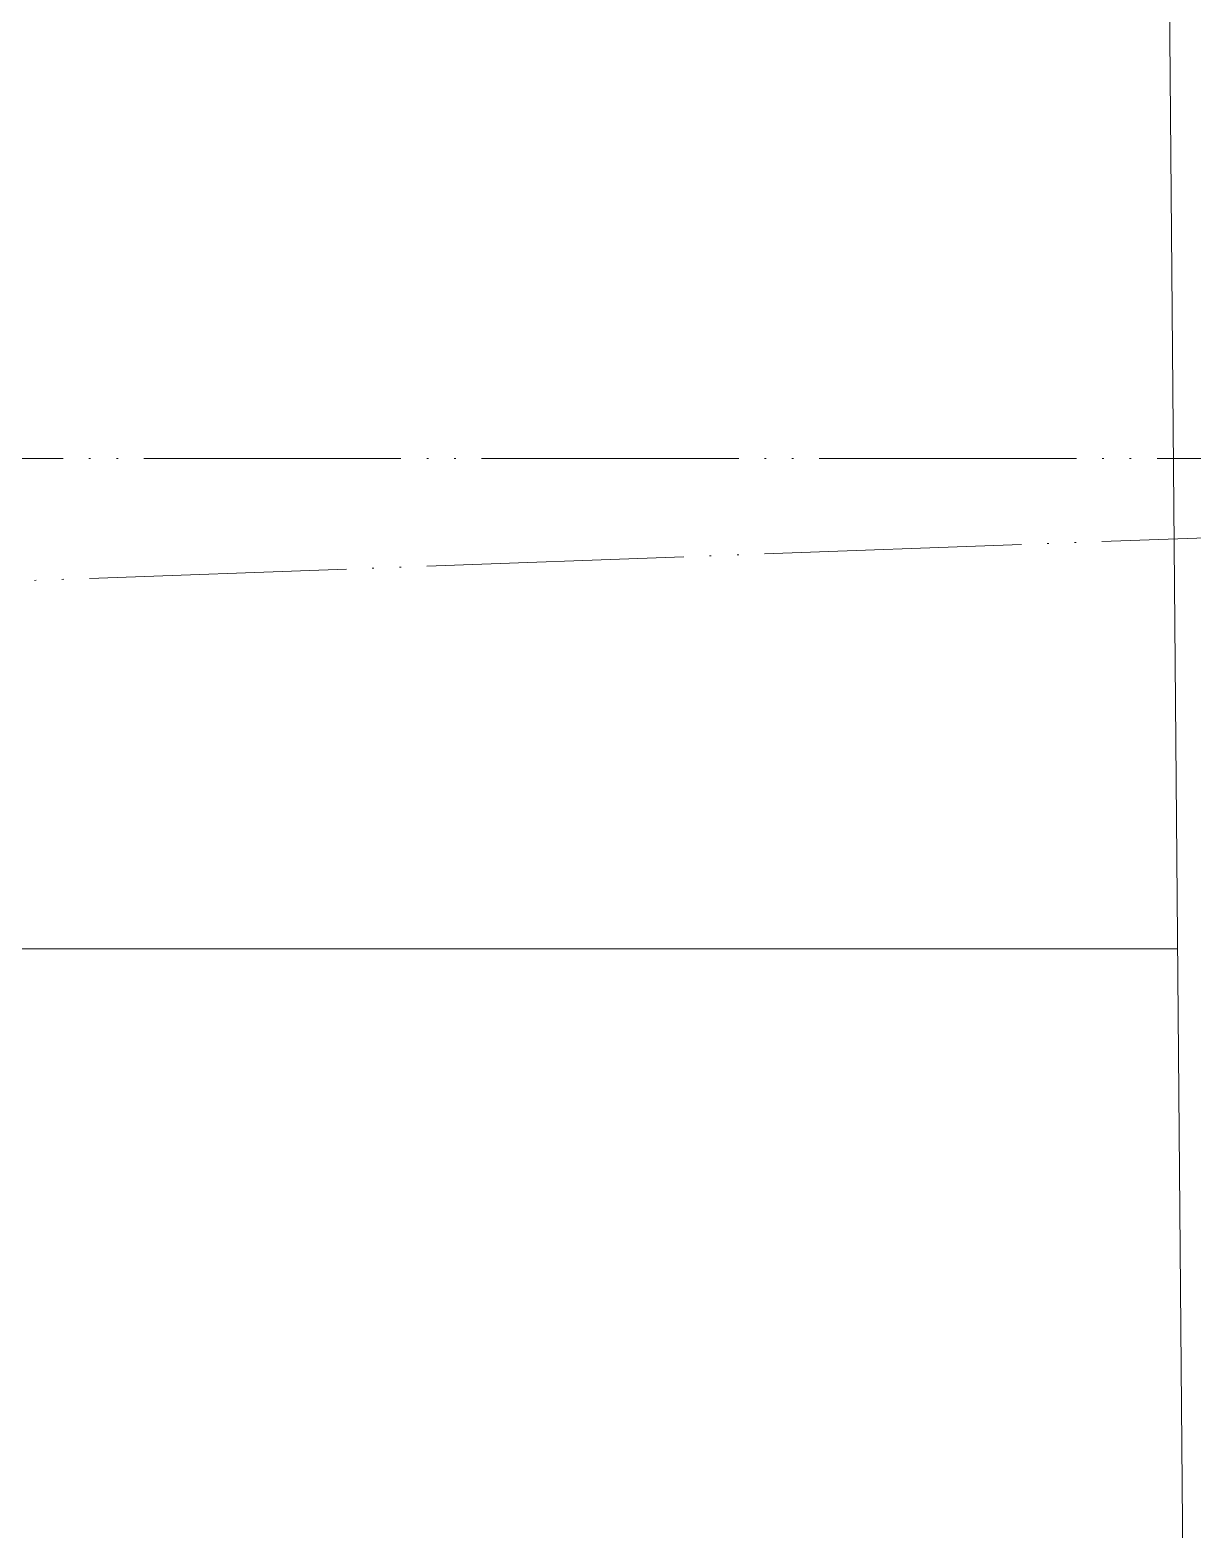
# Model space of a CAD drawing. Header units: millimetres. Extents: x -13069 to 207500, y -71366 to 56785.
# Drawn here: x 2614.5 to 2682.4, y 17698.8 to 17786.3 of the extents above; entities that cross this region are included whole.
import ezdxf

# ---------------------------------------------------------------- set-up
doc = ezdxf.new("R2010")
doc.units = ezdxf.units.MM
doc.linetypes.add('ADSK_Штрихпунктирная 2 точки_ш15 п1_5 п1_5 п1_5', pattern=[19.5, 15, -1.5, 0, -1.5, 0, -1.5])
doc.layers.add('Линии', color=7, linetype='Continuous', lineweight=9, true_color=0x00a600)
doc.layers.add('Потолки штриховка', color=7, linetype='Continuous', lineweight=9)
doc.layers.add('Стены отделка', color=7, linetype='Continuous', lineweight=30)

msp = doc.modelspace()

# ---------------------------------------------------------------- hatches: boundary and pattern name
at = {"layer": 'Потолки штриховка', "lineweight": 18}
h = msp.add_hatch(dxfattribs=at)
h.set_pattern_fill('FP_86', color=256, style=0, pattern_type=2)
h.set_pattern_definition([(45, (0, 0), (0, 635), [67.352, -381.661]), (0, (47.62, 47.62), (317.5, 317.5), [158.75, -476.25]), (315, (206.38, 47.62), (635, 0), [67.352, -381.661]), (225, (254, 0), (0, -635), [67.352, -381.661]), (0, (47.62, -47.62), (317.5, 317.5), [158.75, -476.25]), (315, (0, 0), (635, 0), [67.352, -381.661]), (90, (396.88, -79.38), (-317.5, 317.5), [158.75, -476.25]), (45, (396.88, 79.38), (0, 635), [67.352, -381.661]), (45, (444.5, -127), (0, 635), [67.352, -381.661]), (90, (492.12, -79.38), (-317.5, 317.5), [158.75, -476.25]), (315, (396.88, -79.38), (635, 0), [67.352, -381.661]), (315, (444.5, 127), (635, 0), [67.352, -381.661])])
h.paths.add_polyline_path([(2010.994, 17611.342), (2682.479, 17611.342), (2680.8, 17811.342), (169.763, 17811.342), (169.992, 17611.342), (1843.816, 17611.342)])
h.paths.add_polyline_path([(155.309, 17611.342), (159.992, 17611.342), (159.763, 17811.342), (152.669, 17811.342), (153.309, 17611.342)])
h.paths.add_polyline_path([(2695.098, 17611.342), (2715.48, 17611.342), (2713.801, 17811.342), (2690.8, 17811.342), (2692.479, 17611.342)])

# ---------------------------------------------------------------- linework, layer by layer
at = {"layer": 'Линии', "color": 7, "linetype": 'ADSK_Штрихпунктирная 2 точки_ш15 п1_5 п1_5 п1_5'}
for p, q in [((60.16, 17761.342), (2810.16, 17761.342)), ((2810.16, 17761.342), (60.16, 17661.342))]:
    msp.add_line(p, q, dxfattribs=at)
at = {"layer": 'Стены отделка', "lineweight": 9}
msp.add_line((2722.715, 12819.783), (2674.151, 18603.132), dxfattribs=at)

doc.saveas('drawing.dxf')
